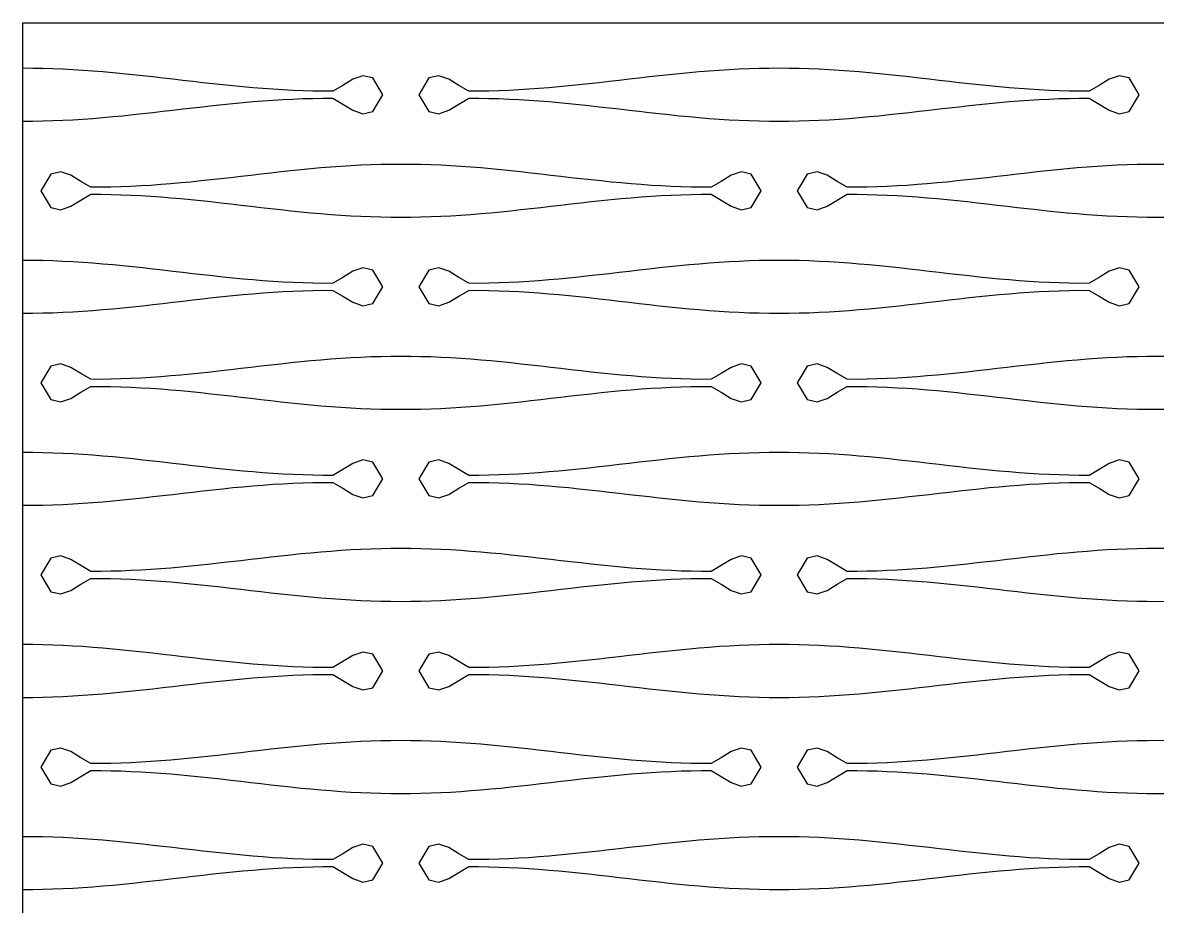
# Model space of a CAD drawing. Header units: millimetres. Extents: x 0 to 120, y 0 to 70.
# Drawn here: x 0 to 47.25, y 33.2 to 70 of the extents above; entities that cross this region are included whole.
import ezdxf

# ---------------------------------------------------------------- set-up
doc = ezdxf.new("R2010")
doc.units = ezdxf.units.MM
doc.layers.add('CUT', color=1, linetype='CONTINUOUS')

msp = doc.modelspace()

# ---------------------------------------------------------------- linework, layer by layer
at = {"layer": 'CUT'}
for points in [[(0, 70), (120, 70), (120, 0), (0, 0), (0, 70)], [(0, 65.9), (0, 65.9), (0.4167, 65.9025), (0.8333, 65.9099), (1.25, 65.9221), (1.6667, 65.9391), (2.0833, 65.9606), (2.5, 65.9865), (2.9167, 66.0164), (3.3333, 66.05), (3.75, 66.0871), (4.1667, 66.1272), (4.5833, 66.1698), (5, 66.2147), (5.4167, 66.2612), (5.8333, 66.3089), (6.25, 66.3574), (6.6667, 66.4061), (7.0833, 66.4544), (7.5, 66.5021), (7.9167, 66.5484), (8.3333, 66.5929), (8.75, 66.6353), (9.1667, 66.675), (9.5833, 66.7116), (10, 66.7448), (10.4167, 66.7742), (10.8333, 66.7995), (11.25, 66.8204), (11.6667, 66.8368), (12.0833, 66.8484), (12.5, 66.8551), (12.9167, 66.8521), (13.3333, 66.6101), (13.75, 66.3539), (14.1667, 66.2091), (14.5833, 66.3026), (15, 67), (15, 67), (14.5833, 67.6974), (14.1667, 67.7909), (13.75, 67.6461), (13.3333, 67.3899), (12.9167, 67.1479), (12.5, 67.1449), (12.0833, 67.1516), (11.6667, 67.1632), (11.25, 67.1796), (10.8333, 67.2005), (10.4167, 67.2258), (10, 67.2552), (9.5833, 67.2884), (9.1667, 67.325), (8.75, 67.3647), (8.3333, 67.4071), (7.9167, 67.4516), (7.5, 67.4979), (7.0833, 67.5456), (6.6667, 67.5939), (6.25, 67.6426), (5.8333, 67.6911), (5.4167, 67.7388), (5, 67.7853), (4.5833, 67.8302), (4.1667, 67.8728), (3.75, 67.9129), (3.3333, 67.95), (2.9167, 67.9836), (2.5, 68.0135), (2.0833, 68.0394), (1.6667, 68.0609), (1.25, 68.0779), (0.8333, 68.0901), (0.4167, 68.0975), (0, 68.1), (0, 68.1)], [(16.5, 67), (16.9167, 66.3026), (17.3333, 66.2091), (17.75, 66.3539), (18.1667, 66.6101), (18.5833, 66.8521), (19, 66.8551), (19.4167, 66.8484), (19.8333, 66.8368), (20.25, 66.8204), (20.6667, 66.7995), (21.0833, 66.7742), (21.5, 66.7448), (21.9167, 66.7116), (22.3333, 66.675), (22.75, 66.6353), (23.1667, 66.5929), (23.5833, 66.5484), (24, 66.5021), (24.4167, 66.4544), (24.8333, 66.4061), (25.25, 66.3574), (25.6667, 66.3089), (26.0833, 66.2612), (26.5, 66.2147), (26.9167, 66.1698), (27.3333, 66.1272), (27.75, 66.0871), (28.1667, 66.05), (28.5833, 66.0164), (29, 65.9865), (29.4167, 65.9606), (29.8333, 65.9391), (30.25, 65.9221), (30.6667, 65.9099), (31.0833, 65.9025), (31.5, 65.9), (31.9167, 65.9025), (32.3333, 65.9099), (32.75, 65.9221), (33.1667, 65.9391), (33.5833, 65.9606), (34, 65.9865), (34.4167, 66.0164), (34.8333, 66.05), (35.25, 66.0871), (35.6667, 66.1272), (36.0833, 66.1698), (36.5, 66.2147), (36.9167, 66.2612), (37.3333, 66.3089), (37.75, 66.3574), (38.1667, 66.4061), (38.5833, 66.4544), (39, 66.5021), (39.4167, 66.5484), (39.8333, 66.5929), (40.25, 66.6353), (40.6667, 66.675), (41.0833, 66.7116), (41.5, 66.7448), (41.9167, 66.7742), (42.3333, 66.7995), (42.75, 66.8204), (43.1667, 66.8368), (43.5833, 66.8484), (44, 66.8551), (44.4167, 66.8521), (44.8333, 66.6101), (45.25, 66.3539), (45.6667, 66.2091), (46.0833, 66.3026), (46.5, 67), (46.5, 67), (46.0833, 67.6974), (45.6667, 67.7909), (45.25, 67.6461), (44.8333, 67.3899), (44.4167, 67.1479), (44, 67.1449), (43.5833, 67.1516), (43.1667, 67.1632), (42.75, 67.1796), (42.3333, 67.2005), (41.9167, 67.2258), (41.5, 67.2552), (41.0833, 67.2884), (40.6667, 67.325), (40.25, 67.3647), (39.8333, 67.4071), (39.4167, 67.4516), (39, 67.4979), (38.5833, 67.5456), (38.1667, 67.5939), (37.75, 67.6426), (37.3333, 67.6911), (36.9167, 67.7388), (36.5, 67.7853), (36.0833, 67.8302), (35.6667, 67.8728), (35.25, 67.9129), (34.8333, 67.95), (34.4167, 67.9836), (34, 68.0135), (33.5833, 68.0394), (33.1667, 68.0609), (32.75, 68.0779), (32.3333, 68.0901), (31.9167, 68.0975), (31.5, 68.1), (31.0833, 68.0975), (30.6667, 68.0901), (30.25, 68.0779), (29.8333, 68.0609), (29.4167, 68.0394), (29, 68.0135), (28.5833, 67.9836), (28.1667, 67.95), (27.75, 67.9129), (27.3333, 67.8728), (26.9167, 67.8302), (26.5, 67.7853), (26.0833, 67.7388), (25.6667, 67.6911), (25.25, 67.6426), (24.8333, 67.5939), (24.4167, 67.5456), (24, 67.4979), (23.5833, 67.4516), (23.1667, 67.4071), (22.75, 67.3647), (22.3333, 67.325), (21.9167, 67.2884), (21.5, 67.2552), (21.0833, 67.2258), (20.6667, 67.2005), (20.25, 67.1796), (19.8333, 67.1632), (19.4167, 67.1516), (19, 67.1449), (18.5833, 67.1479), (18.1667, 67.3899), (17.75, 67.6461), (17.3333, 67.7909), (16.9167, 67.6974), (16.5, 67), (16.5, 67)], [(0.75, 63), (1.1667, 62.3026), (1.5833, 62.2091), (2, 62.3539), (2.4167, 62.6101), (2.8333, 62.8521), (3.25, 62.8551), (3.6667, 62.8484), (4.0833, 62.8368), (4.5, 62.8204), (4.9167, 62.7995), (5.3333, 62.7742), (5.75, 62.7448), (6.1667, 62.7116), (6.5833, 62.675), (7, 62.6353), (7.4167, 62.5929), (7.8333, 62.5484), (8.25, 62.5021), (8.6667, 62.4544), (9.0833, 62.4061), (9.5, 62.3574), (9.9167, 62.3089), (10.3333, 62.2612), (10.75, 62.2147), (11.1667, 62.1698), (11.5833, 62.1272), (12, 62.0871), (12.4167, 62.05), (12.8333, 62.0164), (13.25, 61.9865), (13.6667, 61.9606), (14.0833, 61.9391), (14.5, 61.9221), (14.9167, 61.9099), (15.3333, 61.9025), (15.75, 61.9), (16.1667, 61.9025), (16.5833, 61.9099), (17, 61.9221), (17.4167, 61.9391), (17.8333, 61.9606), (18.25, 61.9865), (18.6667, 62.0164), (19.0833, 62.05), (19.5, 62.0871), (19.9167, 62.1272), (20.3333, 62.1698), (20.75, 62.2147), (21.1667, 62.2612), (21.5833, 62.3089), (22, 62.3574), (22.4167, 62.4061), (22.8333, 62.4544), (23.25, 62.5021), (23.6667, 62.5484), (24.0833, 62.5929), (24.5, 62.6353), (24.9167, 62.675), (25.3333, 62.7116), (25.75, 62.7448), (26.1667, 62.7742), (26.5833, 62.7995), (27, 62.8204), (27.4167, 62.8368), (27.8333, 62.8484), (28.25, 62.8551), (28.6667, 62.8521), (29.0833, 62.6101), (29.5, 62.3539), (29.9167, 62.2091), (30.3333, 62.3026), (30.75, 63), (30.75, 63), (30.3333, 63.6974), (29.9167, 63.7909), (29.5, 63.6461), (29.0833, 63.3899), (28.6667, 63.1479), (28.25, 63.1449), (27.8333, 63.1516), (27.4167, 63.1632), (27, 63.1796), (26.5833, 63.2005), (26.1667, 63.2258), (25.75, 63.2552), (25.3333, 63.2884), (24.9167, 63.325), (24.5, 63.3647), (24.0833, 63.4071), (23.6667, 63.4516), (23.25, 63.4979), (22.8333, 63.5456), (22.4167, 63.5939), (22, 63.6426), (21.5833, 63.6911), (21.1667, 63.7388), (20.75, 63.7853), (20.3333, 63.8302), (19.9167, 63.8728), (19.5, 63.9129), (19.0833, 63.95), (18.6667, 63.9836), (18.25, 64.0135), (17.8333, 64.0394), (17.4167, 64.0609), (17, 64.0779), (16.5833, 64.0901), (16.1667, 64.0975), (15.75, 64.1), (15.3333, 64.0975), (14.9167, 64.0901), (14.5, 64.0779), (14.0833, 64.0609), (13.6667, 64.0394), (13.25, 64.0135), (12.8333, 63.9836), (12.4167, 63.95), (12, 63.9129), (11.5833, 63.8728), (11.1667, 63.8302), (10.75, 63.7853), (10.3333, 63.7388), (9.9167, 63.6911), (9.5, 63.6426), (9.0833, 63.5939), (8.6667, 63.5456), (8.25, 63.4979), (7.8333, 63.4516), (7.4167, 63.4071), (7, 63.3647), (6.5833, 63.325), (6.1667, 63.2884), (5.75, 63.2552), (5.3333, 63.2258), (4.9167, 63.2005), (4.5, 63.1796), (4.0833, 63.1632), (3.6667, 63.1516), (3.25, 63.1449), (2.8333, 63.1479), (2.4167, 63.3899), (2, 63.6461), (1.5833, 63.7909), (1.1667, 63.6974), (0.75, 63), (0.75, 63)], [(47.6667, 64.0975), (47.25, 64.1), (46.8333, 64.0975), (46.4167, 64.0901), (46, 64.0779), (45.5833, 64.0609), (45.1667, 64.0394), (44.75, 64.0135), (44.3333, 63.9836), (43.9167, 63.95), (43.5, 63.9129), (43.0833, 63.8728), (42.6667, 63.8302), (42.25, 63.7853), (41.8333, 63.7388), (41.4167, 63.6911), (41, 63.6426), (40.5833, 63.5939), (40.1667, 63.5456), (39.75, 63.4979), (39.3333, 63.4516), (38.9167, 63.4071), (38.5, 63.3647), (38.0833, 63.325), (37.6667, 63.2884), (37.25, 63.2552), (36.8333, 63.2258), (36.4167, 63.2005), (36, 63.1796), (35.5833, 63.1632), (35.1667, 63.1516), (34.75, 63.1449), (34.3333, 63.1479), (33.9167, 63.3899), (33.5, 63.6461), (33.0833, 63.7909), (32.6667, 63.6974), (32.25, 63), (32.25, 63)], [(32.25, 63), (32.6667, 62.3026), (33.0833, 62.2091), (33.5, 62.3539), (33.9167, 62.6101), (34.3333, 62.8521), (34.75, 62.8551), (35.1667, 62.8484), (35.5833, 62.8368), (36, 62.8204), (36.4167, 62.7995), (36.8333, 62.7742), (37.25, 62.7448), (37.6667, 62.7116), (38.0833, 62.675), (38.5, 62.6353), (38.9167, 62.5929), (39.3333, 62.5484), (39.75, 62.5021), (40.1667, 62.4544), (40.5833, 62.4061), (41, 62.3574), (41.4167, 62.3089), (41.8333, 62.2612), (42.25, 62.2147), (42.6667, 62.1698), (43.0833, 62.1272), (43.5, 62.0871), (43.9167, 62.05), (44.3333, 62.0164), (44.75, 61.9865), (45.1667, 61.9606), (45.5833, 61.9391), (46, 61.9221), (46.4167, 61.9099), (46.8333, 61.9025), (47.25, 61.9), (47.6667, 61.9025)], [(0, 57.9), (0, 57.9), (0.4167, 57.9025), (0.8333, 57.9099), (1.25, 57.9221), (1.6667, 57.9391), (2.0833, 57.9606), (2.5, 57.9865), (2.9167, 58.0164), (3.3333, 58.05), (3.75, 58.0871), (4.1667, 58.1272), (4.5833, 58.1698), (5, 58.2147), (5.4167, 58.2612), (5.8333, 58.3089), (6.25, 58.3574), (6.6667, 58.4061), (7.0833, 58.4544), (7.5, 58.5021), (7.9167, 58.5484), (8.3333, 58.5929), (8.75, 58.6353), (9.1667, 58.675), (9.5833, 58.7116), (10, 58.7448), (10.4167, 58.7742), (10.8333, 58.7995), (11.25, 58.8204), (11.6667, 58.8368), (12.0833, 58.8484), (12.5, 58.8551), (12.9167, 58.8521), (13.3333, 58.6101), (13.75, 58.3539), (14.1667, 58.2091), (14.5833, 58.3026), (15, 59), (15, 59), (14.5833, 59.6974), (14.1667, 59.7909), (13.75, 59.6461), (13.3333, 59.3899), (12.9167, 59.1479), (12.5, 59.1449), (12.0833, 59.1516), (11.6667, 59.1632), (11.25, 59.1796), (10.8333, 59.2005), (10.4167, 59.2258), (10, 59.2552), (9.5833, 59.2884), (9.1667, 59.325), (8.75, 59.3647), (8.3333, 59.4071), (7.9167, 59.4516), (7.5, 59.4979), (7.0833, 59.5456), (6.6667, 59.5939), (6.25, 59.6426), (5.8333, 59.6911), (5.4167, 59.7388), (5, 59.7853), (4.5833, 59.8302), (4.1667, 59.8728), (3.75, 59.9129), (3.3333, 59.95), (2.9167, 59.9836), (2.5, 60.0135), (2.0833, 60.0394), (1.6667, 60.0609), (1.25, 60.0779), (0.8333, 60.0901), (0.4167, 60.0975), (0, 60.1), (0, 60.1)], [(16.5, 59), (16.9167, 58.3026), (17.3333, 58.2091), (17.75, 58.3539), (18.1667, 58.6101), (18.5833, 58.8521), (19, 58.8551), (19.4167, 58.8484), (19.8333, 58.8368), (20.25, 58.8204), (20.6667, 58.7995), (21.0833, 58.7742), (21.5, 58.7448), (21.9167, 58.7116), (22.3333, 58.675), (22.75, 58.6353), (23.1667, 58.5929), (23.5833, 58.5484), (24, 58.5021), (24.4167, 58.4544), (24.8333, 58.4061), (25.25, 58.3574), (25.6667, 58.3089), (26.0833, 58.2612), (26.5, 58.2147), (26.9167, 58.1698), (27.3333, 58.1272), (27.75, 58.0871), (28.1667, 58.05), (28.5833, 58.0164), (29, 57.9865), (29.4167, 57.9606), (29.8333, 57.9391), (30.25, 57.9221), (30.6667, 57.9099), (31.0833, 57.9025), (31.5, 57.9), (31.9167, 57.9025), (32.3333, 57.9099), (32.75, 57.9221), (33.1667, 57.9391), (33.5833, 57.9606), (34, 57.9865), (34.4167, 58.0164), (34.8333, 58.05), (35.25, 58.0871), (35.6667, 58.1272), (36.0833, 58.1698), (36.5, 58.2147), (36.9167, 58.2612), (37.3333, 58.3089), (37.75, 58.3574), (38.1667, 58.4061), (38.5833, 58.4544), (39, 58.5021), (39.4167, 58.5484), (39.8333, 58.5929), (40.25, 58.6353), (40.6667, 58.675), (41.0833, 58.7116), (41.5, 58.7448), (41.9167, 58.7742), (42.3333, 58.7995), (42.75, 58.8204), (43.1667, 58.8368), (43.5833, 58.8484), (44, 58.8551), (44.4167, 58.8521), (44.8333, 58.6101), (45.25, 58.3539), (45.6667, 58.2091), (46.0833, 58.3026), (46.5, 59), (46.5, 59), (46.0833, 59.6974), (45.6667, 59.7909), (45.25, 59.6461), (44.8333, 59.3899), (44.4167, 59.1479), (44, 59.1449), (43.5833, 59.1516), (43.1667, 59.1632), (42.75, 59.1796), (42.3333, 59.2005), (41.9167, 59.2258), (41.5, 59.2552), (41.0833, 59.2884), (40.6667, 59.325), (40.25, 59.3647), (39.8333, 59.4071), (39.4167, 59.4516), (39, 59.4979), (38.5833, 59.5456), (38.1667, 59.5939), (37.75, 59.6426), (37.3333, 59.6911), (36.9167, 59.7388), (36.5, 59.7853), (36.0833, 59.8302), (35.6667, 59.8728), (35.25, 59.9129), (34.8333, 59.95), (34.4167, 59.9836), (34, 60.0135), (33.5833, 60.0394), (33.1667, 60.0609), (32.75, 60.0779), (32.3333, 60.0901), (31.9167, 60.0975), (31.5, 60.1), (31.0833, 60.0975), (30.6667, 60.0901), (30.25, 60.0779), (29.8333, 60.0609), (29.4167, 60.0394), (29, 60.0135), (28.5833, 59.9836), (28.1667, 59.95), (27.75, 59.9129), (27.3333, 59.8728), (26.9167, 59.8302), (26.5, 59.7853), (26.0833, 59.7388), (25.6667, 59.6911), (25.25, 59.6426), (24.8333, 59.5939), (24.4167, 59.5456), (24, 59.4979), (23.5833, 59.4516), (23.1667, 59.4071), (22.75, 59.3647), (22.3333, 59.325), (21.9167, 59.2884), (21.5, 59.2552), (21.0833, 59.2258), (20.6667, 59.2005), (20.25, 59.1796), (19.8333, 59.1632), (19.4167, 59.1516), (19, 59.1449), (18.5833, 59.1479), (18.1667, 59.3899), (17.75, 59.6461), (17.3333, 59.7909), (16.9167, 59.6974), (16.5, 59), (16.5, 59)], [(0.75, 55), (1.1667, 54.3026), (1.5833, 54.2091), (2, 54.3539), (2.4167, 54.6101), (2.8333, 54.8521), (3.25, 54.8551), (3.6667, 54.8484), (4.0833, 54.8368), (4.5, 54.8204), (4.9167, 54.7995), (5.3333, 54.7742), (5.75, 54.7448), (6.1667, 54.7116), (6.5833, 54.675), (7, 54.6353), (7.4167, 54.5929), (7.8333, 54.5484), (8.25, 54.5021), (8.6667, 54.4544), (9.0833, 54.4061), (9.5, 54.3574), (9.9167, 54.3089), (10.3333, 54.2612), (10.75, 54.2147), (11.1667, 54.1698), (11.5833, 54.1272), (12, 54.0871), (12.4167, 54.05), (12.8333, 54.0164), (13.25, 53.9865), (13.6667, 53.9606), (14.0833, 53.9391), (14.5, 53.9221), (14.9167, 53.9099), (15.3333, 53.9025), (15.75, 53.9), (16.1667, 53.9025), (16.5833, 53.9099), (17, 53.9221), (17.4167, 53.9391), (17.8333, 53.9606), (18.25, 53.9865), (18.6667, 54.0164), (19.0833, 54.05), (19.5, 54.0871), (19.9167, 54.1272), (20.3333, 54.1698), (20.75, 54.2147), (21.1667, 54.2612), (21.5833, 54.3089), (22, 54.3574), (22.4167, 54.4061), (22.8333, 54.4544), (23.25, 54.5021), (23.6667, 54.5484), (24.0833, 54.5929), (24.5, 54.6353), (24.9167, 54.675), (25.3333, 54.7116), (25.75, 54.7448), (26.1667, 54.7742), (26.5833, 54.7995), (27, 54.8204), (27.4167, 54.8368), (27.8333, 54.8484), (28.25, 54.8551), (28.6667, 54.8521), (29.0833, 54.6101), (29.5, 54.3539), (29.9167, 54.2091), (30.3333, 54.3026), (30.75, 55), (30.75, 55), (30.3333, 55.6974), (29.9167, 55.7909), (29.5, 55.6461), (29.0833, 55.3899), (28.6667, 55.1479), (28.25, 55.1449), (27.8333, 55.1516), (27.4167, 55.1632), (27, 55.1796), (26.5833, 55.2005), (26.1667, 55.2258), (25.75, 55.2552), (25.3333, 55.2884), (24.9167, 55.325), (24.5, 55.3647), (24.0833, 55.4071), (23.6667, 55.4516), (23.25, 55.4979), (22.8333, 55.5456), (22.4167, 55.5939), (22, 55.6426), (21.5833, 55.6911), (21.1667, 55.7388), (20.75, 55.7853), (20.3333, 55.8302), (19.9167, 55.8728), (19.5, 55.9129), (19.0833, 55.95), (18.6667, 55.9836), (18.25, 56.0135), (17.8333, 56.0394), (17.4167, 56.0609), (17, 56.0779), (16.5833, 56.0901), (16.1667, 56.0975), (15.75, 56.1), (15.3333, 56.0975), (14.9167, 56.0901), (14.5, 56.0779), (14.0833, 56.0609), (13.6667, 56.0394), (13.25, 56.0135), (12.8333, 55.9836), (12.4167, 55.95), (12, 55.9129), (11.5833, 55.8728), (11.1667, 55.8302), (10.75, 55.7853), (10.3333, 55.7388), (9.9167, 55.6911), (9.5, 55.6426), (9.0833, 55.5939), (8.6667, 55.5456), (8.25, 55.4979), (7.8333, 55.4516), (7.4167, 55.4071), (7, 55.3647), (6.5833, 55.325), (6.1667, 55.2884), (5.75, 55.2552), (5.3333, 55.2258), (4.9167, 55.2005), (4.5, 55.1796), (4.0833, 55.1632), (3.6667, 55.1516), (3.25, 55.1449), (2.8333, 55.1479), (2.4167, 55.3899), (2, 55.6461), (1.5833, 55.7909), (1.1667, 55.6974), (0.75, 55), (0.75, 55)], [(47.6667, 56.0975), (47.25, 56.1), (46.8333, 56.0975), (46.4167, 56.0901), (46, 56.0779), (45.5833, 56.0609), (45.1667, 56.0394), (44.75, 56.0135), (44.3333, 55.9836), (43.9167, 55.95), (43.5, 55.9129), (43.0833, 55.8728), (42.6667, 55.8302), (42.25, 55.7853), (41.8333, 55.7388), (41.4167, 55.6911), (41, 55.6426), (40.5833, 55.5939), (40.1667, 55.5456), (39.75, 55.4979), (39.3333, 55.4516), (38.9167, 55.4071), (38.5, 55.3647), (38.0833, 55.325), (37.6667, 55.2884), (37.25, 55.2552), (36.8333, 55.2258), (36.4167, 55.2005), (36, 55.1796), (35.5833, 55.1632), (35.1667, 55.1516), (34.75, 55.1449), (34.3333, 55.1479), (33.9167, 55.3899), (33.5, 55.6461), (33.0833, 55.7909), (32.6667, 55.6974), (32.25, 55), (32.25, 55)], [(32.25, 55), (32.6667, 54.3026), (33.0833, 54.2091), (33.5, 54.3539), (33.9167, 54.6101), (34.3333, 54.8521), (34.75, 54.8551), (35.1667, 54.8484), (35.5833, 54.8368), (36, 54.8204), (36.4167, 54.7995), (36.8333, 54.7742), (37.25, 54.7448), (37.6667, 54.7116), (38.0833, 54.675), (38.5, 54.6353), (38.9167, 54.5929), (39.3333, 54.5484), (39.75, 54.5021), (40.1667, 54.4544), (40.5833, 54.4061), (41, 54.3574), (41.4167, 54.3089), (41.8333, 54.2612), (42.25, 54.2147), (42.6667, 54.1698), (43.0833, 54.1272), (43.5, 54.0871), (43.9167, 54.05), (44.3333, 54.0164), (44.75, 53.9865), (45.1667, 53.9606), (45.5833, 53.9391), (46, 53.9221), (46.4167, 53.9099), (46.8333, 53.9025), (47.25, 53.9), (47.6667, 53.9025)], [(0, 49.9), (0, 49.9), (0.4167, 49.9025), (0.8333, 49.9099), (1.25, 49.9221), (1.6667, 49.9391), (2.0833, 49.9606), (2.5, 49.9865), (2.9167, 50.0164), (3.3333, 50.05), (3.75, 50.0871), (4.1667, 50.1272), (4.5833, 50.1698), (5, 50.2147), (5.4167, 50.2612), (5.8333, 50.3089), (6.25, 50.3574), (6.6667, 50.4061), (7.0833, 50.4544), (7.5, 50.5021), (7.9167, 50.5484), (8.3333, 50.5929), (8.75, 50.6353), (9.1667, 50.675), (9.5833, 50.7116), (10, 50.7448), (10.4167, 50.7742), (10.8333, 50.7995), (11.25, 50.8204), (11.6667, 50.8368), (12.0833, 50.8484), (12.5, 50.8551), (12.9167, 50.8521), (13.3333, 50.6101), (13.75, 50.3539), (14.1667, 50.2091), (14.5833, 50.3026), (15, 51), (15, 51), (14.5833, 51.6974), (14.1667, 51.7909), (13.75, 51.6461), (13.3333, 51.3899), (12.9167, 51.1479), (12.5, 51.1449), (12.0833, 51.1516), (11.6667, 51.1632), (11.25, 51.1796), (10.8333, 51.2005), (10.4167, 51.2258), (10, 51.2552), (9.5833, 51.2884), (9.1667, 51.325), (8.75, 51.3647), (8.3333, 51.4071), (7.9167, 51.4516), (7.5, 51.4979), (7.0833, 51.5456), (6.6667, 51.5939), (6.25, 51.6426), (5.8333, 51.6911), (5.4167, 51.7388), (5, 51.7853), (4.5833, 51.8302), (4.1667, 51.8728), (3.75, 51.9129), (3.3333, 51.95), (2.9167, 51.9836), (2.5, 52.0135), (2.0833, 52.0394), (1.6667, 52.0609), (1.25, 52.0779), (0.8333, 52.0901), (0.4167, 52.0975), (0, 52.1), (0, 52.1)], [(16.5, 51), (16.9167, 50.3026), (17.3333, 50.2091), (17.75, 50.3539), (18.1667, 50.6101), (18.5833, 50.8521), (19, 50.8551), (19.4167, 50.8484), (19.8333, 50.8368), (20.25, 50.8204), (20.6667, 50.7995), (21.0833, 50.7742), (21.5, 50.7448), (21.9167, 50.7116), (22.3333, 50.675), (22.75, 50.6353), (23.1667, 50.5929), (23.5833, 50.5484), (24, 50.5021), (24.4167, 50.4544), (24.8333, 50.4061), (25.25, 50.3574), (25.6667, 50.3089), (26.0833, 50.2612), (26.5, 50.2147), (26.9167, 50.1698), (27.3333, 50.1272), (27.75, 50.0871), (28.1667, 50.05), (28.5833, 50.0164), (29, 49.9865), (29.4167, 49.9606), (29.8333, 49.9391), (30.25, 49.9221), (30.6667, 49.9099), (31.0833, 49.9025), (31.5, 49.9), (31.9167, 49.9025), (32.3333, 49.9099), (32.75, 49.9221), (33.1667, 49.9391), (33.5833, 49.9606), (34, 49.9865), (34.4167, 50.0164), (34.8333, 50.05), (35.25, 50.0871), (35.6667, 50.1272), (36.0833, 50.1698), (36.5, 50.2147), (36.9167, 50.2612), (37.3333, 50.3089), (37.75, 50.3574), (38.1667, 50.4061), (38.5833, 50.4544), (39, 50.5021), (39.4167, 50.5484), (39.8333, 50.5929), (40.25, 50.6353), (40.6667, 50.675), (41.0833, 50.7116), (41.5, 50.7448), (41.9167, 50.7742), (42.3333, 50.7995), (42.75, 50.8204), (43.1667, 50.8368), (43.5833, 50.8484), (44, 50.8551), (44.4167, 50.8521), (44.8333, 50.6101), (45.25, 50.3539), (45.6667, 50.2091), (46.0833, 50.3026), (46.5, 51), (46.5, 51), (46.0833, 51.6974), (45.6667, 51.7909), (45.25, 51.6461), (44.8333, 51.3899), (44.4167, 51.1479), (44, 51.1449), (43.5833, 51.1516), (43.1667, 51.1632), (42.75, 51.1796), (42.3333, 51.2005), (41.9167, 51.2258), (41.5, 51.2552), (41.0833, 51.2884), (40.6667, 51.325), (40.25, 51.3647), (39.8333, 51.4071), (39.4167, 51.4516), (39, 51.4979), (38.5833, 51.5456), (38.1667, 51.5939), (37.75, 51.6426), (37.3333, 51.6911), (36.9167, 51.7388), (36.5, 51.7853), (36.0833, 51.8302), (35.6667, 51.8728), (35.25, 51.9129), (34.8333, 51.95), (34.4167, 51.9836), (34, 52.0135), (33.5833, 52.0394), (33.1667, 52.0609), (32.75, 52.0779), (32.3333, 52.0901), (31.9167, 52.0975), (31.5, 52.1), (31.0833, 52.0975), (30.6667, 52.0901), (30.25, 52.0779), (29.8333, 52.0609), (29.4167, 52.0394), (29, 52.0135), (28.5833, 51.9836), (28.1667, 51.95), (27.75, 51.9129), (27.3333, 51.8728), (26.9167, 51.8302), (26.5, 51.7853), (26.0833, 51.7388), (25.6667, 51.6911), (25.25, 51.6426), (24.8333, 51.5939), (24.4167, 51.5456), (24, 51.4979), (23.5833, 51.4516), (23.1667, 51.4071), (22.75, 51.3647), (22.3333, 51.325), (21.9167, 51.2884), (21.5, 51.2552), (21.0833, 51.2258), (20.6667, 51.2005), (20.25, 51.1796), (19.8333, 51.1632), (19.4167, 51.1516), (19, 51.1449), (18.5833, 51.1479), (18.1667, 51.3899), (17.75, 51.6461), (17.3333, 51.7909), (16.9167, 51.6974), (16.5, 51), (16.5, 51)], [(0.75, 47), (1.1667, 46.3026), (1.5833, 46.2091), (2, 46.3539), (2.4167, 46.6101), (2.8333, 46.8521), (3.25, 46.8551), (3.6667, 46.8484), (4.0833, 46.8368), (4.5, 46.8204), (4.9167, 46.7995), (5.3333, 46.7742), (5.75, 46.7448), (6.1667, 46.7116), (6.5833, 46.675), (7, 46.6353), (7.4167, 46.5929), (7.8333, 46.5484), (8.25, 46.5021), (8.6667, 46.4544), (9.0833, 46.4061), (9.5, 46.3574), (9.9167, 46.3089), (10.3333, 46.2612), (10.75, 46.2147), (11.1667, 46.1698), (11.5833, 46.1272), (12, 46.0871), (12.4167, 46.05), (12.8333, 46.0164), (13.25, 45.9865), (13.6667, 45.9606), (14.0833, 45.9391), (14.5, 45.9221), (14.9167, 45.9099), (15.3333, 45.9025), (15.75, 45.9), (16.1667, 45.9025), (16.5833, 45.9099), (17, 45.9221), (17.4167, 45.9391), (17.8333, 45.9606), (18.25, 45.9865), (18.6667, 46.0164), (19.0833, 46.05), (19.5, 46.0871), (19.9167, 46.1272), (20.3333, 46.1698), (20.75, 46.2147), (21.1667, 46.2612), (21.5833, 46.3089), (22, 46.3574), (22.4167, 46.4061), (22.8333, 46.4544), (23.25, 46.5021), (23.6667, 46.5484), (24.0833, 46.5929), (24.5, 46.6353), (24.9167, 46.675), (25.3333, 46.7116), (25.75, 46.7448), (26.1667, 46.7742), (26.5833, 46.7995), (27, 46.8204), (27.4167, 46.8368), (27.8333, 46.8484), (28.25, 46.8551), (28.6667, 46.8521), (29.0833, 46.6101), (29.5, 46.3539), (29.9167, 46.2091), (30.3333, 46.3026), (30.75, 47), (30.75, 47), (30.3333, 47.6974), (29.9167, 47.7909), (29.5, 47.6461), (29.0833, 47.3899), (28.6667, 47.1479), (28.25, 47.1449), (27.8333, 47.1516), (27.4167, 47.1632), (27, 47.1796), (26.5833, 47.2005), (26.1667, 47.2258), (25.75, 47.2552), (25.3333, 47.2884), (24.9167, 47.325), (24.5, 47.3647), (24.0833, 47.4071), (23.6667, 47.4516), (23.25, 47.4979), (22.8333, 47.5456), (22.4167, 47.5939), (22, 47.6426), (21.5833, 47.6911), (21.1667, 47.7388), (20.75, 47.7853), (20.3333, 47.8302), (19.9167, 47.8728), (19.5, 47.9129), (19.0833, 47.95), (18.6667, 47.9836), (18.25, 48.0135), (17.8333, 48.0394), (17.4167, 48.0609), (17, 48.0779), (16.5833, 48.0901), (16.1667, 48.0975), (15.75, 48.1), (15.3333, 48.0975), (14.9167, 48.0901), (14.5, 48.0779), (14.0833, 48.0609), (13.6667, 48.0394), (13.25, 48.0135), (12.8333, 47.9836), (12.4167, 47.95), (12, 47.9129), (11.5833, 47.8728), (11.1667, 47.8302), (10.75, 47.7853), (10.3333, 47.7388), (9.9167, 47.6911), (9.5, 47.6426), (9.0833, 47.5939), (8.6667, 47.5456), (8.25, 47.4979), (7.8333, 47.4516), (7.4167, 47.4071), (7, 47.3647), (6.5833, 47.325), (6.1667, 47.2884), (5.75, 47.2552), (5.3333, 47.2258), (4.9167, 47.2005), (4.5, 47.1796), (4.0833, 47.1632), (3.6667, 47.1516), (3.25, 47.1449), (2.8333, 47.1479), (2.4167, 47.3899), (2, 47.6461), (1.5833, 47.7909), (1.1667, 47.6974), (0.75, 47), (0.75, 47)], [(47.6667, 48.0975), (47.25, 48.1), (46.8333, 48.0975), (46.4167, 48.0901), (46, 48.0779), (45.5833, 48.0609), (45.1667, 48.0394), (44.75, 48.0135), (44.3333, 47.9836), (43.9167, 47.95), (43.5, 47.9129), (43.0833, 47.8728), (42.6667, 47.8302), (42.25, 47.7853), (41.8333, 47.7388), (41.4167, 47.6911), (41, 47.6426), (40.5833, 47.5939), (40.1667, 47.5456), (39.75, 47.4979), (39.3333, 47.4516), (38.9167, 47.4071), (38.5, 47.3647), (38.0833, 47.325), (37.6667, 47.2884), (37.25, 47.2552), (36.8333, 47.2258), (36.4167, 47.2005), (36, 47.1796), (35.5833, 47.1632), (35.1667, 47.1516), (34.75, 47.1449), (34.3333, 47.1479), (33.9167, 47.3899), (33.5, 47.6461), (33.0833, 47.7909), (32.6667, 47.6974), (32.25, 47), (32.25, 47)], [(32.25, 47), (32.6667, 46.3026), (33.0833, 46.2091), (33.5, 46.3539), (33.9167, 46.6101), (34.3333, 46.8521), (34.75, 46.8551), (35.1667, 46.8484), (35.5833, 46.8368), (36, 46.8204), (36.4167, 46.7995), (36.8333, 46.7742), (37.25, 46.7448), (37.6667, 46.7116), (38.0833, 46.675), (38.5, 46.6353), (38.9167, 46.5929), (39.3333, 46.5484), (39.75, 46.5021), (40.1667, 46.4544), (40.5833, 46.4061), (41, 46.3574), (41.4167, 46.3089), (41.8333, 46.2612), (42.25, 46.2147), (42.6667, 46.1698), (43.0833, 46.1272), (43.5, 46.0871), (43.9167, 46.05), (44.3333, 46.0164), (44.75, 45.9865), (45.1667, 45.9606), (45.5833, 45.9391), (46, 45.9221), (46.4167, 45.9099), (46.8333, 45.9025), (47.25, 45.9), (47.6667, 45.9025)], [(0, 41.9), (0, 41.9), (0.4167, 41.9025), (0.8333, 41.9099), (1.25, 41.9221), (1.6667, 41.9391), (2.0833, 41.9606), (2.5, 41.9865), (2.9167, 42.0164), (3.3333, 42.05), (3.75, 42.0871), (4.1667, 42.1272), (4.5833, 42.1698), (5, 42.2147), (5.4167, 42.2612), (5.8333, 42.3089), (6.25, 42.3574), (6.6667, 42.4061), (7.0833, 42.4544), (7.5, 42.5021), (7.9167, 42.5484), (8.3333, 42.5929), (8.75, 42.6353), (9.1667, 42.675), (9.5833, 42.7116), (10, 42.7448), (10.4167, 42.7742), (10.8333, 42.7995), (11.25, 42.8204), (11.6667, 42.8368), (12.0833, 42.8484), (12.5, 42.8551), (12.9167, 42.8521), (13.3333, 42.6101), (13.75, 42.3539), (14.1667, 42.2091), (14.5833, 42.3026), (15, 43), (15, 43), (14.5833, 43.6974), (14.1667, 43.7909), (13.75, 43.6461), (13.3333, 43.3899), (12.9167, 43.1479), (12.5, 43.1449), (12.0833, 43.1516), (11.6667, 43.1632), (11.25, 43.1796), (10.8333, 43.2005), (10.4167, 43.2258), (10, 43.2552), (9.5833, 43.2884), (9.1667, 43.325), (8.75, 43.3647), (8.3333, 43.4071), (7.9167, 43.4516), (7.5, 43.4979), (7.0833, 43.5456), (6.6667, 43.5939), (6.25, 43.6426), (5.8333, 43.6911), (5.4167, 43.7388), (5, 43.7853), (4.5833, 43.8302), (4.1667, 43.8728), (3.75, 43.9129), (3.3333, 43.95), (2.9167, 43.9836), (2.5, 44.0135), (2.0833, 44.0394), (1.6667, 44.0609), (1.25, 44.0779), (0.8333, 44.0901), (0.4167, 44.0975), (0, 44.1), (0, 44.1)], [(16.5, 43), (16.9167, 42.3026), (17.3333, 42.2091), (17.75, 42.3539), (18.1667, 42.6101), (18.5833, 42.8521), (19, 42.8551), (19.4167, 42.8484), (19.8333, 42.8368), (20.25, 42.8204), (20.6667, 42.7995), (21.0833, 42.7742), (21.5, 42.7448), (21.9167, 42.7116), (22.3333, 42.675), (22.75, 42.6353), (23.1667, 42.5929), (23.5833, 42.5484), (24, 42.5021), (24.4167, 42.4544), (24.8333, 42.4061), (25.25, 42.3574), (25.6667, 42.3089), (26.0833, 42.2612), (26.5, 42.2147), (26.9167, 42.1698), (27.3333, 42.1272), (27.75, 42.0871), (28.1667, 42.05), (28.5833, 42.0164), (29, 41.9865), (29.4167, 41.9606), (29.8333, 41.9391), (30.25, 41.9221), (30.6667, 41.9099), (31.0833, 41.9025), (31.5, 41.9), (31.9167, 41.9025), (32.3333, 41.9099), (32.75, 41.9221), (33.1667, 41.9391), (33.5833, 41.9606), (34, 41.9865), (34.4167, 42.0164), (34.8333, 42.05), (35.25, 42.0871), (35.6667, 42.1272), (36.0833, 42.1698), (36.5, 42.2147), (36.9167, 42.2612), (37.3333, 42.3089), (37.75, 42.3574), (38.1667, 42.4061), (38.5833, 42.4544), (39, 42.5021), (39.4167, 42.5484), (39.8333, 42.5929), (40.25, 42.6353), (40.6667, 42.675), (41.0833, 42.7116), (41.5, 42.7448), (41.9167, 42.7742), (42.3333, 42.7995), (42.75, 42.8204), (43.1667, 42.8368), (43.5833, 42.8484), (44, 42.8551), (44.4167, 42.8521), (44.8333, 42.6101), (45.25, 42.3539), (45.6667, 42.2091), (46.0833, 42.3026), (46.5, 43), (46.5, 43), (46.0833, 43.6974), (45.6667, 43.7909), (45.25, 43.6461), (44.8333, 43.3899), (44.4167, 43.1479), (44, 43.1449), (43.5833, 43.1516), (43.1667, 43.1632), (42.75, 43.1796), (42.3333, 43.2005), (41.9167, 43.2258), (41.5, 43.2552), (41.0833, 43.2884), (40.6667, 43.325), (40.25, 43.3647), (39.8333, 43.4071), (39.4167, 43.4516), (39, 43.4979), (38.5833, 43.5456), (38.1667, 43.5939), (37.75, 43.6426), (37.3333, 43.6911), (36.9167, 43.7388), (36.5, 43.7853), (36.0833, 43.8302), (35.6667, 43.8728), (35.25, 43.9129), (34.8333, 43.95), (34.4167, 43.9836), (34, 44.0135), (33.5833, 44.0394), (33.1667, 44.0609), (32.75, 44.0779), (32.3333, 44.0901), (31.9167, 44.0975), (31.5, 44.1), (31.0833, 44.0975), (30.6667, 44.0901), (30.25, 44.0779), (29.8333, 44.0609), (29.4167, 44.0394), (29, 44.0135), (28.5833, 43.9836), (28.1667, 43.95), (27.75, 43.9129), (27.3333, 43.8728), (26.9167, 43.8302), (26.5, 43.7853), (26.0833, 43.7388), (25.6667, 43.6911), (25.25, 43.6426), (24.8333, 43.5939), (24.4167, 43.5456), (24, 43.4979), (23.5833, 43.4516), (23.1667, 43.4071), (22.75, 43.3647), (22.3333, 43.325), (21.9167, 43.2884), (21.5, 43.2552), (21.0833, 43.2258), (20.6667, 43.2005), (20.25, 43.1796), (19.8333, 43.1632), (19.4167, 43.1516), (19, 43.1449), (18.5833, 43.1479), (18.1667, 43.3899), (17.75, 43.6461), (17.3333, 43.7909), (16.9167, 43.6974), (16.5, 43), (16.5, 43)], [(0.75, 39), (1.1667, 38.3026), (1.5833, 38.2091), (2, 38.3539), (2.4167, 38.6101), (2.8333, 38.8521), (3.25, 38.8551), (3.6667, 38.8484), (4.0833, 38.8368), (4.5, 38.8204), (4.9167, 38.7995), (5.3333, 38.7742), (5.75, 38.7448), (6.1667, 38.7116), (6.5833, 38.675), (7, 38.6353), (7.4167, 38.5929), (7.8333, 38.5484), (8.25, 38.5021), (8.6667, 38.4544), (9.0833, 38.4061), (9.5, 38.3574), (9.9167, 38.3089), (10.3333, 38.2612), (10.75, 38.2147), (11.1667, 38.1698), (11.5833, 38.1272), (12, 38.0871), (12.4167, 38.05), (12.8333, 38.0164), (13.25, 37.9865), (13.6667, 37.9606), (14.0833, 37.9391), (14.5, 37.9221), (14.9167, 37.9099), (15.3333, 37.9025), (15.75, 37.9), (16.1667, 37.9025), (16.5833, 37.9099), (17, 37.9221), (17.4167, 37.9391), (17.8333, 37.9606), (18.25, 37.9865), (18.6667, 38.0164), (19.0833, 38.05), (19.5, 38.0871), (19.9167, 38.1272), (20.3333, 38.1698), (20.75, 38.2147), (21.1667, 38.2612), (21.5833, 38.3089), (22, 38.3574), (22.4167, 38.4061), (22.8333, 38.4544), (23.25, 38.5021), (23.6667, 38.5484), (24.0833, 38.5929), (24.5, 38.6353), (24.9167, 38.675), (25.3333, 38.7116), (25.75, 38.7448), (26.1667, 38.7742), (26.5833, 38.7995), (27, 38.8204), (27.4167, 38.8368), (27.8333, 38.8484), (28.25, 38.8551), (28.6667, 38.8521), (29.0833, 38.6101), (29.5, 38.3539), (29.9167, 38.2091), (30.3333, 38.3026), (30.75, 39), (30.75, 39), (30.3333, 39.6974), (29.9167, 39.7909), (29.5, 39.6461), (29.0833, 39.3899), (28.6667, 39.1479), (28.25, 39.1449), (27.8333, 39.1516), (27.4167, 39.1632), (27, 39.1796), (26.5833, 39.2005), (26.1667, 39.2258), (25.75, 39.2552), (25.3333, 39.2884), (24.9167, 39.325), (24.5, 39.3647), (24.0833, 39.4071), (23.6667, 39.4516), (23.25, 39.4979), (22.8333, 39.5456), (22.4167, 39.5939), (22, 39.6426), (21.5833, 39.6911), (21.1667, 39.7388), (20.75, 39.7853), (20.3333, 39.8302), (19.9167, 39.8728), (19.5, 39.9129), (19.0833, 39.95), (18.6667, 39.9836), (18.25, 40.0135), (17.8333, 40.0394), (17.4167, 40.0609), (17, 40.0779), (16.5833, 40.0901), (16.1667, 40.0975), (15.75, 40.1), (15.3333, 40.0975), (14.9167, 40.0901), (14.5, 40.0779), (14.0833, 40.0609), (13.6667, 40.0394), (13.25, 40.0135), (12.8333, 39.9836), (12.4167, 39.95), (12, 39.9129), (11.5833, 39.8728), (11.1667, 39.8302), (10.75, 39.7853), (10.3333, 39.7388), (9.9167, 39.6911), (9.5, 39.6426), (9.0833, 39.5939), (8.6667, 39.5456), (8.25, 39.4979), (7.8333, 39.4516), (7.4167, 39.4071), (7, 39.3647), (6.5833, 39.325), (6.1667, 39.2884), (5.75, 39.2552), (5.3333, 39.2258), (4.9167, 39.2005), (4.5, 39.1796), (4.0833, 39.1632), (3.6667, 39.1516), (3.25, 39.1449), (2.8333, 39.1479), (2.4167, 39.3899), (2, 39.6461), (1.5833, 39.7909), (1.1667, 39.6974), (0.75, 39), (0.75, 39)], [(47.6667, 40.0975), (47.25, 40.1), (46.8333, 40.0975), (46.4167, 40.0901), (46, 40.0779), (45.5833, 40.0609), (45.1667, 40.0394), (44.75, 40.0135), (44.3333, 39.9836), (43.9167, 39.95), (43.5, 39.9129), (43.0833, 39.8728), (42.6667, 39.8302), (42.25, 39.7853), (41.8333, 39.7388), (41.4167, 39.6911), (41, 39.6426), (40.5833, 39.5939), (40.1667, 39.5456), (39.75, 39.4979), (39.3333, 39.4516), (38.9167, 39.4071), (38.5, 39.3647), (38.0833, 39.325), (37.6667, 39.2884), (37.25, 39.2552), (36.8333, 39.2258), (36.4167, 39.2005), (36, 39.1796), (35.5833, 39.1632), (35.1667, 39.1516), (34.75, 39.1449), (34.3333, 39.1479), (33.9167, 39.3899), (33.5, 39.6461), (33.0833, 39.7909), (32.6667, 39.6974), (32.25, 39), (32.25, 39)], [(32.25, 39), (32.6667, 38.3026), (33.0833, 38.2091), (33.5, 38.3539), (33.9167, 38.6101), (34.3333, 38.8521), (34.75, 38.8551), (35.1667, 38.8484), (35.5833, 38.8368), (36, 38.8204), (36.4167, 38.7995), (36.8333, 38.7742), (37.25, 38.7448), (37.6667, 38.7116), (38.0833, 38.675), (38.5, 38.6353), (38.9167, 38.5929), (39.3333, 38.5484), (39.75, 38.5021), (40.1667, 38.4544), (40.5833, 38.4061), (41, 38.3574), (41.4167, 38.3089), (41.8333, 38.2612), (42.25, 38.2147), (42.6667, 38.1698), (43.0833, 38.1272), (43.5, 38.0871), (43.9167, 38.05), (44.3333, 38.0164), (44.75, 37.9865), (45.1667, 37.9606), (45.5833, 37.9391), (46, 37.9221), (46.4167, 37.9099), (46.8333, 37.9025), (47.25, 37.9), (47.6667, 37.9025)], [(0, 33.9), (0, 33.9), (0.4167, 33.9025), (0.8333, 33.9099), (1.25, 33.9221), (1.6667, 33.9391), (2.0833, 33.9606), (2.5, 33.9865), (2.9167, 34.0164), (3.3333, 34.05), (3.75, 34.0871), (4.1667, 34.1272), (4.5833, 34.1698), (5, 34.2147), (5.4167, 34.2612), (5.8333, 34.3089), (6.25, 34.3574), (6.6667, 34.4061), (7.0833, 34.4544), (7.5, 34.5021), (7.9167, 34.5484), (8.3333, 34.5929), (8.75, 34.6353), (9.1667, 34.675), (9.5833, 34.7116), (10, 34.7448), (10.4167, 34.7742), (10.8333, 34.7995), (11.25, 34.8204), (11.6667, 34.8368), (12.0833, 34.8484), (12.5, 34.8551), (12.9167, 34.8521), (13.3333, 34.6101), (13.75, 34.3539), (14.1667, 34.2091), (14.5833, 34.3026), (15, 35), (15, 35), (14.5833, 35.6974), (14.1667, 35.7909), (13.75, 35.6461), (13.3333, 35.3899), (12.9167, 35.1479), (12.5, 35.1449), (12.0833, 35.1516), (11.6667, 35.1632), (11.25, 35.1796), (10.8333, 35.2005), (10.4167, 35.2258), (10, 35.2552), (9.5833, 35.2884), (9.1667, 35.325), (8.75, 35.3647), (8.3333, 35.4071), (7.9167, 35.4516), (7.5, 35.4979), (7.0833, 35.5456), (6.6667, 35.5939), (6.25, 35.6426), (5.8333, 35.6911), (5.4167, 35.7388), (5, 35.7853), (4.5833, 35.8302), (4.1667, 35.8728), (3.75, 35.9129), (3.3333, 35.95), (2.9167, 35.9836), (2.5, 36.0135), (2.0833, 36.0394), (1.6667, 36.0609), (1.25, 36.0779), (0.8333, 36.0901), (0.4167, 36.0975), (0, 36.1), (0, 36.1)], [(16.5, 35), (16.9167, 34.3026), (17.3333, 34.2091), (17.75, 34.3539), (18.1667, 34.6101), (18.5833, 34.8521), (19, 34.8551), (19.4167, 34.8484), (19.8333, 34.8368), (20.25, 34.8204), (20.6667, 34.7995), (21.0833, 34.7742), (21.5, 34.7448), (21.9167, 34.7116), (22.3333, 34.675), (22.75, 34.6353), (23.1667, 34.5929), (23.5833, 34.5484), (24, 34.5021), (24.4167, 34.4544), (24.8333, 34.4061), (25.25, 34.3574), (25.6667, 34.3089), (26.0833, 34.2612), (26.5, 34.2147), (26.9167, 34.1698), (27.3333, 34.1272), (27.75, 34.0871), (28.1667, 34.05), (28.5833, 34.0164), (29, 33.9865), (29.4167, 33.9606), (29.8333, 33.9391), (30.25, 33.9221), (30.6667, 33.9099), (31.0833, 33.9025), (31.5, 33.9), (31.9167, 33.9025), (32.3333, 33.9099), (32.75, 33.9221), (33.1667, 33.9391), (33.5833, 33.9606), (34, 33.9865), (34.4167, 34.0164), (34.8333, 34.05), (35.25, 34.0871), (35.6667, 34.1272), (36.0833, 34.1698), (36.5, 34.2147), (36.9167, 34.2612), (37.3333, 34.3089), (37.75, 34.3574), (38.1667, 34.4061), (38.5833, 34.4544), (39, 34.5021), (39.4167, 34.5484), (39.8333, 34.5929), (40.25, 34.6353), (40.6667, 34.675), (41.0833, 34.7116), (41.5, 34.7448), (41.9167, 34.7742), (42.3333, 34.7995), (42.75, 34.8204), (43.1667, 34.8368), (43.5833, 34.8484), (44, 34.8551), (44.4167, 34.8521), (44.8333, 34.6101), (45.25, 34.3539), (45.6667, 34.2091), (46.0833, 34.3026), (46.5, 35), (46.5, 35), (46.0833, 35.6974), (45.6667, 35.7909), (45.25, 35.6461), (44.8333, 35.3899), (44.4167, 35.1479), (44, 35.1449), (43.5833, 35.1516), (43.1667, 35.1632), (42.75, 35.1796), (42.3333, 35.2005), (41.9167, 35.2258), (41.5, 35.2552), (41.0833, 35.2884), (40.6667, 35.325), (40.25, 35.3647), (39.8333, 35.4071), (39.4167, 35.4516), (39, 35.4979), (38.5833, 35.5456), (38.1667, 35.5939), (37.75, 35.6426), (37.3333, 35.6911), (36.9167, 35.7388), (36.5, 35.7853), (36.0833, 35.8302), (35.6667, 35.8728), (35.25, 35.9129), (34.8333, 35.95), (34.4167, 35.9836), (34, 36.0135), (33.5833, 36.0394), (33.1667, 36.0609), (32.75, 36.0779), (32.3333, 36.0901), (31.9167, 36.0975), (31.5, 36.1), (31.0833, 36.0975), (30.6667, 36.0901), (30.25, 36.0779), (29.8333, 36.0609), (29.4167, 36.0394), (29, 36.0135), (28.5833, 35.9836), (28.1667, 35.95), (27.75, 35.9129), (27.3333, 35.8728), (26.9167, 35.8302), (26.5, 35.7853), (26.0833, 35.7388), (25.6667, 35.6911), (25.25, 35.6426), (24.8333, 35.5939), (24.4167, 35.5456), (24, 35.4979), (23.5833, 35.4516), (23.1667, 35.4071), (22.75, 35.3647), (22.3333, 35.325), (21.9167, 35.2884), (21.5, 35.2552), (21.0833, 35.2258), (20.6667, 35.2005), (20.25, 35.1796), (19.8333, 35.1632), (19.4167, 35.1516), (19, 35.1449), (18.5833, 35.1479), (18.1667, 35.3899), (17.75, 35.6461), (17.3333, 35.7909), (16.9167, 35.6974), (16.5, 35), (16.5, 35)]]:
    msp.add_lwpolyline(points, dxfattribs=at)

doc.saveas('drawing.dxf')
